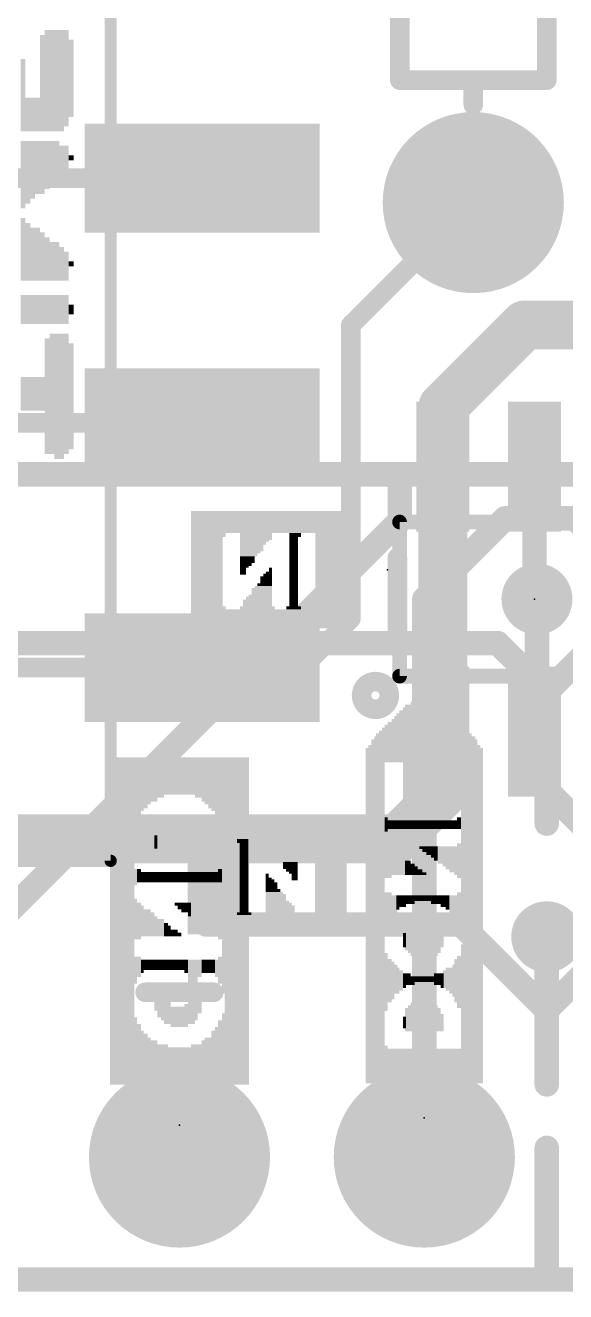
# Model space of a CAD drawing. Extents: x -30.7 to 55.9, y -16 to 25.5.
# Drawn here: x 9.83 to 15.44, y -0.13 to 13.02 of the extents above; entities that cross this region are included whole.
import ezdxf

# ---------------------------------------------------------------- set-up
doc = ezdxf.new("R2010")
doc.units = 0
for name, color, linetype in [('1', 12, 'CONTINUOUS'), ('16', 53, 'CONTINUOUS'), ('17', 254, 'CONTINUOUS'), ('18', 110, 'CONTINUOUS'), ('20', 53, 'CONTINUOUS'), ('21', 41, 'CONTINUOUS'), ('22', 40, 'CONTINUOUS'), ('23', 53, 'CONTINUOUS'), ('24', 53, 'CONTINUOUS'), ('51', 53, 'CONTINUOUS')]:
    doc.layers.add(name, color=color, linetype=linetype)

# ---------------------------------------------------------------- blocks, each defined once
blk = doc.blocks.new('RECT')
blk.add_solid([(-0.5, -0.5), (0.5, -0.5), (-0.5, 0.5), (0.5, 0.5)])
blk = doc.blocks.new('ROUNDP')
at = {"const_width": 0.5}
blk.add_lwpolyline([(0, -0.25, 1), (0, 0.25, 1), (0, -0.25)], format="xyb", dxfattribs=at)
blk = doc.blocks.new('ROUNDV')
at = {"const_width": 0.5}
blk.add_lwpolyline([(0, -0.25, 1), (0, 0.25, 1), (0, -0.25)], format="xyb", dxfattribs=at)

msp = doc.modelspace()

# ---------------------------------------------------------------- linework, layer by layer
at = {"layer": '1'}
for points, const_width in [([(9.398, 11.43), (11.666, 11.43)], 0.2032), ([(13.208, 9.906), (14.478, 11.176)], 0.2032), ([(14.163, 9.0576), (15.0114, 9.906)], 0.508), ([(15.0114, 9.906), (18.1864, 9.906)], 0.508), ([(13.208, 6.858), (13.208, 9.906)], 0.2032), ([(14.163, 8.4363), (14.163, 9.0576)], 0.508), ([(9.144, 8.89), (11.666, 8.89)], 0.2032), ([(14.163, 5.6861), (14.163, 8.4363)], 0.508), ([(15.113, 8.4363), (15.113, 7.0866)], 0.254), ([(15.113, 7.0866), (15.1384, 7.0612)], 0.254), ([(12.7, 6.35), (13.208, 6.858)], 0.2032), ([(11.666, 6.35), (9.652, 6.35)], 0.2032), ([(11.666, 6.35), (12.7, 6.35)], 0.2032), ([(14.163, 5.0444), (14.163, 5.6861)], 0.508), ([(14.163, 5.0444), (13.6906, 4.572)], 0.508), ([(13.6906, 4.572), (7.112, 4.572)], 0.508), ([(0, 0), (25.4, 0)], 0.254)]:
    msp.add_lwpolyline(points, dxfattribs=dict(at, const_width=const_width))
for points, const_width in [([(11.666, 11.3792, 1), (11.666, 11.4808)], 0.1016), ([(14.5139, 11.1401, 1), (14.4421, 11.2119)], 0.1016), ([(15.0114, 10.033, 1), (15.0114, 9.779)], 0.254), ([(15.1012, 9.8162, 1), (14.9216, 9.9958)], 0.254), ([(13.2588, 9.906, 1), (13.1572, 9.906)], 0.1016), ([(13.1721, 9.9419, 1), (13.2439, 9.8701)], 0.1016), ([(14.29, 9.0576, 1), (14.036, 9.0576)], 0.254), ([(14.0732, 9.1474, 1), (14.2528, 8.9678)], 0.254), ([(11.666, 8.8392, 1), (11.666, 8.9408)], 0.1016), ([(14.29, 8.4363, 1), (14.036, 8.4363)], 0.254), ([(14.036, 8.4363, 1), (14.29, 8.4363)], 0.254), ([(15.1765, 8.4363, 1), (15.0495, 8.4363)], 0.127), ([(15.1579, 7.1315, 1), (15.0681, 7.0417)], 0.127), ([(15.0495, 7.0866, 1), (15.1765, 7.0866)], 0.127), ([(15.0935, 7.0163, 1), (15.1833, 7.1061)], 0.127), ([(13.1572, 6.858, 1), (13.2588, 6.858)], 0.1016), ([(13.2439, 6.8221, 1), (13.1721, 6.8939)], 0.1016), ([(11.666, 6.4008, 1), (11.666, 6.2992)], 0.1016), ([(11.666, 6.2992, 1), (11.666, 6.4008)], 0.1016), ([(12.7, 6.2992, 1), (12.7, 6.4008)], 0.1016), ([(12.6641, 6.3859, 1), (12.7359, 6.3141)], 0.1016), ([(14.29, 5.6861, 1), (14.036, 5.6861)], 0.254), ([(14.036, 5.6861, 1), (14.29, 5.6861)], 0.254), ([(14.2528, 4.9546, 1), (14.0732, 5.1342)], 0.254), ([(14.036, 5.0444, 1), (14.29, 5.0444)], 0.254), ([(13.6008, 4.6618, 1), (13.7804, 4.4822)], 0.254), ([(13.6906, 4.445, 1), (13.6906, 4.699)], 0.254)]:
    msp.add_lwpolyline(points, format="xyb", dxfattribs=dict(at, const_width=const_width))
at = {"layer": '16', "const_width": 0.254}
for points in [[(13.716, 8.3566), (7.0866, 8.3566)], [(16.002, 8.3566), (13.716, 8.3566)], [(13.716, 7.874), (13.716, 8.3566)], [(13.97, 7.0612), (14.8082, 7.8994)], [(15.5296, 7.8994), (14.8082, 7.8994)], [(16.0884, 7.3406), (15.5296, 7.8994)], [(8.89, 3.048), (13.716, 7.874)], [(13.97, 1.27), (13.97, 7.0612)], [(15.1384, 7.0612), (15.1384, 5.1816)], [(15.1384, 5.1816), (16.6116, 3.7084)], [(0, 0), (25.4, 0)]]:
    msp.add_lwpolyline(points, dxfattribs=at)
at = {"layer": '16', "const_width": 0.127}
for points in [[(13.716, 8.4201, 1), (13.716, 8.2931)], [(13.7795, 8.3566, 1), (13.6525, 8.3566)], [(13.716, 8.2931, 1), (13.716, 8.4201)], [(14.8082, 7.9629, 1), (14.8082, 7.8359)], [(14.8531, 7.8545, 1), (14.7633, 7.9443)], [(15.5745, 7.9443, 1), (15.4847, 7.8545)], [(13.6525, 7.874, 1), (13.7795, 7.874)], [(13.7609, 7.8291, 1), (13.6711, 7.9189)], [(14.0335, 7.0612, 1), (13.9065, 7.0612)], [(13.9251, 7.1061, 1), (14.0149, 7.0163)], [(15.2019, 7.0612, 1), (15.0749, 7.0612)], [(15.1833, 5.2265, 1), (15.0935, 5.1367)], [(15.0749, 5.1816, 1), (15.2019, 5.1816)], [(13.9065, 1.27, 1), (14.0335, 1.27)]]:
    msp.add_lwpolyline(points, format="xyb", dxfattribs=at)
at = {"layer": '20', "const_width": 0.2032}
msp.add_lwpolyline([(25.4, 0), (0, 0)], dxfattribs=at)
at = {"layer": '21'}
for points, const_width in [([(13.716, 12.446), (13.716, 17.526)], 0.2032), ([(15.24, 17.526), (15.24, 12.446)], 0.2032), ([(14.478, 12.446), (13.716, 12.446)], 0.2032), ([(15.24, 12.446), (14.478, 12.446)], 0.2032), ([(14.478, 12.446), (14.478, 12.192)], 0.2032), ([(13.6906, 6.6318), (13.6906, 7.4906)], 0.2032), ([(15.24, 2.794), (16.2306, 3.7846)], 0.254), ([(14.351, 3.683), (11.7094, 3.683)], 0.254), ([(15.24, 2.794), (14.351, 3.683)], 0.254), ([(11.0744, 2.9803), (11.7856, 2.9803)], 0.2032), ([(15.24, 2.024), (15.24, 2.794)], 0.254), ([(15.24, 0.254), (15.24, 1.024)], 0.254)]:
    msp.add_lwpolyline(points, dxfattribs=dict(at, const_width=const_width))
for points, const_width in [([(13.716, 12.4968, 1), (13.716, 12.3952)], 0.1016), ([(13.6652, 12.446, 1), (13.7668, 12.446)], 0.1016), ([(14.478, 12.4968, 1), (14.478, 12.3952)], 0.1016), ([(14.5288, 12.446, 1), (14.4272, 12.446)], 0.1016), ([(14.478, 12.3952, 1), (14.478, 12.4968)], 0.1016), ([(15.1892, 12.446, 1), (15.2908, 12.446)], 0.1016), ([(15.24, 12.3952, 1), (15.24, 12.4968)], 0.1016), ([(14.4272, 12.192, 1), (14.5288, 12.192)], 0.1016), ([(13.7414, 7.4906, 1), (13.6398, 7.4906)], 0.1016), ([(13.6398, 6.6318, 1), (13.7414, 6.6318)], 0.1016), ([(13.463, 5.9176, 1), (13.463, 6.2048, 1), (13.463, 5.9176)], 0.2032), ([(11.7094, 3.7465, 1), (11.7094, 3.6195)], 0.127), ([(14.3959, 3.7279, 1), (14.3061, 3.6381)], 0.127), ([(14.351, 3.6195, 1), (14.351, 3.7465)], 0.127), ([(11.0744, 3.0311, 1), (11.0744, 2.9295)], 0.1016), ([(11.7856, 2.9295, 1), (11.7856, 3.0311)], 0.1016), ([(15.3035, 2.794, 1), (15.1765, 2.794)], 0.127), ([(15.1951, 2.8389, 1), (15.2849, 2.7491)], 0.127), ([(15.1951, 2.7491, 1), (15.2849, 2.8389)], 0.127), ([(15.1765, 2.024, 1), (15.3035, 2.024)], 0.127), ([(15.3035, 1.024, 1), (15.1765, 1.024)], 0.127), ([(15.1765, 0.254, 1), (15.3035, 0.254)], 0.127)]:
    msp.add_lwpolyline(points, format="xyb", dxfattribs=dict(at, const_width=const_width))
at = {"layer": '22', "const_width": 0.254}
for points in [[(14.732, 6.604), (9.398, 6.604)], [(15.24, 6.096), (14.732, 6.604)], [(15.24, 6.096), (15.748, 6.604)], [(15.24, 4.7307), (15.24, 6.096)], [(15.24, 2.3653), (15.24, 3.7307)], [(15.24, 0), (15.24, 1.3653)]]:
    msp.add_lwpolyline(points, dxfattribs=at)
at = {"layer": '22', "const_width": 0.127}
for points in [[(14.7769, 6.6489, 1), (14.6871, 6.5591)], [(14.732, 6.5405, 1), (14.732, 6.6675)], [(15.3035, 6.096, 1), (15.1765, 6.096)], [(15.1951, 6.1409, 1), (15.2849, 6.0511)], [(15.1951, 6.0511, 1), (15.2849, 6.1409)], [(15.1765, 4.7307, 1), (15.3035, 4.7307)], [(15.3035, 3.7307, 1), (15.1765, 3.7307)], [(15.1765, 2.3653, 1), (15.3035, 2.3653)], [(15.3035, 1.3653, 1), (15.1765, 1.3653)], [(15.1765, 0, 1), (15.3035, 0)]]:
    msp.add_lwpolyline(points, format="xyb", dxfattribs=at)
at = {"layer": '23'}
for p in [(15.113, 7.0612), (11.1252, 4.191)]:
    msp.add_point(p, dxfattribs=at)
at = {"layer": '24'}
for p in [(13.589, 7.366), (11.43, 1.6002), (13.97, 1.6764)]:
    msp.add_point(p, dxfattribs=at)
at = {"layer": '51'}
for points, const_width in [([(10.716, 21.055), (10.716, 4.345)], 0.127), ([(13.713, 7.8612), (16.513, 7.8612)], 0.1524), ([(13.713, 7.8612), (13.713, 6.2612)], 0.1524), ([(16.513, 6.2612), (13.713, 6.2612)], 0.1524), ([(10.716, 4.345), (4.016, 4.345)], 0.127)]:
    msp.add_lwpolyline(points, dxfattribs=dict(at, const_width=const_width))
for points, const_width in [([(13.713, 7.8993, 1), (13.713, 7.8231)], 0.0762), ([(13.7511, 7.8612, 1), (13.6749, 7.8612)], 0.0762), ([(13.713, 6.2993, 1), (13.713, 6.2231)], 0.0762), ([(13.6749, 6.2612, 1), (13.7511, 6.2612)], 0.0762), ([(10.6843, 4.345, 1), (10.7478, 4.345)], 0.0635), ([(10.716, 4.3133, 1), (10.716, 4.3768)], 0.0635)]:
    msp.add_lwpolyline(points, format="xyb", dxfattribs=dict(at, const_width=const_width))

# ---------------------------------------------------------------- block references
at = {"layer": '1'}
for p, xscale, yscale in [((11.666, 11.43), 2.44, 1.13), ((11.666, 8.89), 2.44, 1.13), ((14.163, 8.4363), 0.55, 1.35), ((15.113, 8.4363), 0.55, 1.35), ((11.666, 6.35), 2.44, 1.13), ((14.163, 5.6861), 0.55, 1.35), ((15.113, 5.6861), 0.55, 1.35)]:
    msp.add_blockref('RECT', p, dxfattribs=dict(at, xscale=xscale, yscale=yscale))
at = {"layer": '17', "xscale": 1.8796, "yscale": 1.8796}
for p, rotation in [((14.478, 11.176), 90), ((14.478, 11.176), 90), ((11.43, 1.27), 270), ((11.43, 1.27), 270), ((13.97, 1.27), 270), ((13.97, 1.27), 270)]:
    msp.add_blockref('ROUNDP', p, dxfattribs=dict(at, rotation=rotation))
at = {"layer": '18', "xscale": 0.7366, "yscale": 0.7366}
for p in [(15.1384, 7.0612), (15.1384, 7.0612), (15.24, 3.556), (15.24, 3.556)]:
    msp.add_blockref('ROUNDV', p, dxfattribs=at)
at = {"layer": '21'}
for p, xscale, yscale in [((12.3402, 4.786), 1.65, 0.03), ((12.3402, 4.756), 1.65, 0.03), ((12.3402, 4.731), 1.65, 0.02), ((12.3402, 4.701), 1.65, 0.04), ((12.3402, 4.666), 1.65, 0.03), ((12.3402, 4.636), 1.65, 0.03), ((12.3402, 4.611), 1.65, 0.02), ((12.3402, 4.586), 1.65, 0.03), ((11.6952, 4.551), 0.36, 0.04), ((11.6952, 4.516), 0.36, 0.03), ((11.6952, 4.496), 0.36, 0.03), ((11.6952, 4.466), 0.36, 0.03), ((12.0852, 4.551), 0.12, 0.04), ((12.1002, 4.516), 0.09, 0.03), ((12.1002, 4.496), 0.09, 0.03), ((12.1002, 4.466), 0.09, 0.03), ((12.4902, 4.551), 0.33, 0.04), ((12.4902, 4.516), 0.33, 0.03), ((12.5052, 4.496), 0.3, 0.03), ((12.5202, 4.466), 0.27, 0.03), ((12.9852, 4.551), 0.36, 0.04), ((13.0002, 4.516), 0.33, 0.03), ((13.0002, 4.496), 0.33, 0.03), ((13.0002, 4.466), 0.33, 0.03), ((11.6952, 4.431), 0.36, 0.04), ((11.6952, 4.396), 0.36, 0.03), ((11.6952, 4.376), 0.36, 0.03), ((11.6952, 4.346), 0.36, 0.03), ((12.1002, 4.431), 0.09, 0.04), ((12.1002, 4.396), 0.09, 0.03), ((12.1002, 4.376), 0.09, 0.03), ((12.1002, 4.346), 0.09, 0.03), ((12.5352, 4.431), 0.24, 0.04), ((12.5352, 4.396), 0.24, 0.03), ((12.5502, 4.376), 0.21, 0.03), ((12.5652, 4.346), 0.18, 0.03), ((13.0002, 4.431), 0.33, 0.04), ((13.0002, 4.396), 0.33, 0.03), ((13.0002, 4.376), 0.33, 0.03), ((13.0002, 4.346), 0.33, 0.03), ((11.6952, 4.311), 0.36, 0.04), ((11.6952, 4.276), 0.36, 0.03), ((11.6952, 4.246), 0.36, 0.03), ((11.6952, 4.226), 0.36, 0.03), ((11.6952, 4.191), 0.36, 0.04), ((12.1002, 4.311), 0.09, 0.04), ((12.1002, 4.276), 0.09, 0.03), ((12.1002, 4.246), 0.09, 0.03), ((12.1002, 4.226), 0.09, 0.03), ((12.1002, 4.191), 0.09, 0.04), ((12.3402, 4.191), 0.03, 0.04), ((12.5802, 4.311), 0.15, 0.04), ((12.5802, 4.276), 0.15, 0.03), ((12.5952, 4.246), 0.12, 0.03), ((12.6102, 4.226), 0.09, 0.03), ((12.6252, 4.191), 0.06, 0.04), ((13.0002, 4.311), 0.33, 0.04), ((13.0002, 4.276), 0.33, 0.03), ((13.0002, 4.246), 0.33, 0.03), ((13.0002, 4.226), 0.33, 0.03), ((13.0002, 4.191), 0.33, 0.04), ((11.6952, 4.156), 0.36, 0.03), ((11.6952, 4.136), 0.36, 0.03), ((11.6952, 4.106), 0.36, 0.03), ((11.6952, 4.071), 0.36, 0.04), ((12.1002, 4.156), 0.09, 0.03), ((12.1002, 4.136), 0.09, 0.03), ((12.1002, 4.106), 0.09, 0.03), ((12.1002, 4.071), 0.09, 0.04), ((12.3552, 4.156), 0.06, 0.03), ((12.3702, 4.136), 0.09, 0.03), ((12.3852, 4.106), 0.12, 0.03), ((12.3852, 4.071), 0.12, 0.04), ((12.6252, 4.156), 0.06, 0.03), ((13.0002, 4.156), 0.33, 0.03), ((13.0002, 4.136), 0.33, 0.03), ((13.0002, 4.106), 0.33, 0.03), ((13.0002, 4.071), 0.33, 0.04), ((11.6952, 4.036), 0.36, 0.03), ((11.6952, 4.006), 0.36, 0.03), ((11.6952, 3.986), 0.36, 0.03), ((11.6952, 3.951), 0.36, 0.04), ((12.1002, 4.036), 0.09, 0.03), ((12.1002, 4.006), 0.09, 0.03), ((12.1002, 3.986), 0.09, 0.03), ((12.1002, 3.951), 0.09, 0.04), ((12.4002, 4.036), 0.15, 0.03), ((12.4152, 4.006), 0.18, 0.03), ((12.4302, 3.986), 0.21, 0.03), ((12.4302, 3.951), 0.21, 0.04), ((13.0002, 4.036), 0.33, 0.03), ((13.0002, 4.006), 0.33, 0.03), ((13.0002, 3.986), 0.33, 0.03), ((13.0002, 3.951), 0.33, 0.04), ((11.6952, 3.916), 0.36, 0.03), ((11.6952, 3.896), 0.36, 0.03), ((11.6952, 3.866), 0.36, 0.03), ((11.6952, 3.831), 0.36, 0.04), ((12.1002, 3.916), 0.09, 0.03), ((12.1002, 3.896), 0.09, 0.03), ((12.1002, 3.866), 0.09, 0.03), ((12.1002, 3.831), 0.09, 0.04), ((12.4452, 3.916), 0.24, 0.03), ((12.4602, 3.896), 0.27, 0.03), ((12.4752, 3.866), 0.3, 0.03), ((12.4752, 3.831), 0.3, 0.04), ((13.0002, 3.916), 0.33, 0.03), ((13.0002, 3.896), 0.33, 0.03), ((13.0002, 3.866), 0.33, 0.03), ((13.0002, 3.831), 0.33, 0.04), ((11.6952, 3.796), 0.36, 0.03), ((12.3402, 3.766), 1.65, 0.03), ((12.3402, 3.736), 1.65, 0.03), ((12.3402, 3.706), 1.65, 0.03), ((12.3402, 3.686), 1.65, 0.03), ((12.1002, 3.796), 0.15, 0.03), ((12.4752, 3.796), 0.36, 0.03), ((12.9852, 3.796), 0.36, 0.03), ((12.3402, 3.656), 1.65, 0.03), ((12.3402, 3.626), 1.65, 0.03), ((12.3402, 3.596), 1.65, 0.03)]:
    msp.add_blockref('RECT', p, dxfattribs=dict(at, xscale=xscale, yscale=yscale))
at = {"layer": '22', "yscale": 0.05, "rotation": 90}
for p in [(10.007, 12.416), (10.257, 12.466)]:
    msp.add_blockref('RECT', p, dxfattribs=at)
at = {"layer": '22'}
for p, xscale, yscale, rotation in [((10.057, 12.441), 1.05, 0.05, 90), ((10.107, 12.441), 1.05, 0.05, 90), ((10.157, 12.441), 1.05, 0.05, 90), ((10.207, 12.441), 1.05, 0.05, 90), ((10.307, 12.466), 0.8, 0.05, 90), ((9.807, 12.291), 0.75, 0.05, 90), ((9.857, 12.091), 0.35, 0.05, 90), ((9.907, 12.091), 0.35, 0.05, 90), ((9.957, 12.091), 0.35, 0.05, 90), ((9.807, 11.466), 0.7, 0.05, 90), ((9.857, 11.491), 0.65, 0.05, 90), ((9.907, 11.516), 0.6, 0.05, 90), ((9.957, 11.541), 0.55, 0.05, 90), ((10.007, 11.541), 0.55, 0.05, 90), ((10.057, 11.566), 0.5, 0.05, 90), ((10.107, 11.591), 0.45, 0.05, 90), ((10.157, 11.616), 0.4, 0.05, 90), ((10.207, 11.591), 0.35, 0.05, 90), ((10.257, 11.616), 0.3, 0.05, 90), ((10.307, 11.641), 0.05, 0.05, 90), ((9.807, 10.691), 0.65, 0.05, 90), ((9.857, 10.666), 0.6, 0.05, 90), ((9.907, 10.641), 0.55, 0.05, 90), ((9.957, 10.641), 0.55, 0.05, 90), ((10.007, 10.616), 0.5, 0.05, 90), ((10.057, 10.591), 0.45, 0.05, 90), ((10.107, 10.566), 0.4, 0.05, 90), ((10.157, 10.566), 0.4, 0.05, 90), ((10.207, 10.541), 0.35, 0.05, 90), ((10.257, 10.516), 0.3, 0.05, 90), ((10.307, 10.541), 0.05, 0.05, 90), ((9.807, 10.066), 0.3, 0.05, 90), ((9.857, 10.066), 0.3, 0.05, 90), ((9.907, 10.066), 0.3, 0.05, 90), ((9.957, 10.066), 0.3, 0.05, 90), ((10.007, 10.066), 0.3, 0.05, 90), ((10.057, 10.066), 0.3, 0.05, 90), ((10.107, 10.066), 0.3, 0.05, 90), ((10.157, 10.066), 0.3, 0.05, 90), ((10.207, 10.066), 0.3, 0.05, 90), ((10.257, 10.066), 0.3, 0.05, 90), ((10.307, 10.066), 0.1, 0.05, 90), ((10.057, 9.166), 1.2, 0.05, 90), ((10.107, 9.191), 1.25, 0.05, 90), ((10.157, 9.166), 1.3, 0.05, 90), ((10.207, 9.166), 1.3, 0.05, 90), ((10.257, 9.191), 1.25, 0.05, 90), ((10.307, 9.166), 1.1, 0.05, 90), ((9.807, 9.191), 0.35, 0.05, 90), ((9.857, 9.191), 0.35, 0.05, 90), ((9.907, 9.191), 0.35, 0.05, 90), ((9.957, 9.191), 0.35, 0.05, 90), ((10.007, 9.191), 0.35, 0.05, 90), ((12.374, 7.961), 1.65, 0.03, 180), ((12.374, 7.931), 1.65, 0.03, 180), ((12.374, 7.906), 1.65, 0.02, 180), ((12.374, 7.876), 1.65, 0.04, 180), ((12.374, 7.841), 1.65, 0.03, 180), ((12.374, 7.811), 1.65, 0.03, 180), ((12.374, 7.786), 1.65, 0.02, 180), ((12.374, 7.761), 1.65, 0.03, 180), ((11.729, 7.726), 0.36, 0.04, 180), ((11.714, 7.691), 0.33, 0.03, 180), ((11.714, 7.671), 0.33, 0.03, 180), ((11.714, 7.641), 0.33, 0.03, 180), ((11.714, 7.606), 0.33, 0.04, 180), ((12.224, 7.726), 0.33, 0.04, 180), ((12.224, 7.691), 0.33, 0.03, 180), ((12.209, 7.671), 0.3, 0.03, 180), ((12.194, 7.641), 0.27, 0.03, 180), ((12.179, 7.606), 0.24, 0.04, 180), ((12.629, 7.726), 0.12, 0.04, 180), ((12.614, 7.691), 0.09, 0.03, 180), ((12.614, 7.671), 0.09, 0.03, 180), ((12.614, 7.641), 0.09, 0.03, 180), ((12.614, 7.606), 0.09, 0.04, 180), ((13.019, 7.726), 0.36, 0.04, 180), ((13.019, 7.691), 0.36, 0.03, 180), ((13.019, 7.671), 0.36, 0.03, 180), ((13.019, 7.641), 0.36, 0.03, 180), ((13.019, 7.606), 0.36, 0.04, 180), ((11.714, 7.571), 0.33, 0.03, 180), ((11.714, 7.551), 0.33, 0.03, 180), ((11.714, 7.521), 0.33, 0.03, 180), ((11.714, 7.486), 0.33, 0.04, 180), ((12.179, 7.571), 0.24, 0.03, 180), ((12.164, 7.551), 0.21, 0.03, 180), ((12.149, 7.521), 0.18, 0.03, 180), ((12.134, 7.486), 0.15, 0.04, 180), ((12.614, 7.571), 0.09, 0.03, 180), ((12.614, 7.551), 0.09, 0.03, 180), ((12.614, 7.521), 0.09, 0.03, 180), ((12.614, 7.486), 0.09, 0.04, 180), ((13.019, 7.571), 0.36, 0.03, 180), ((13.019, 7.551), 0.36, 0.03, 180), ((13.019, 7.521), 0.36, 0.03, 180), ((13.019, 7.486), 0.36, 0.04, 180), ((11.714, 7.451), 0.33, 0.03, 180), ((11.714, 7.421), 0.33, 0.03, 180), ((11.714, 7.401), 0.33, 0.03, 180), ((11.714, 7.366), 0.33, 0.04, 180), ((12.134, 7.451), 0.15, 0.03, 180), ((12.119, 7.421), 0.12, 0.03, 180), ((12.104, 7.401), 0.09, 0.03, 180), ((12.089, 7.366), 0.06, 0.04, 180), ((12.374, 7.366), 0.03, 0.04, 180), ((12.614, 7.451), 0.09, 0.03, 180), ((12.614, 7.421), 0.09, 0.03, 180), ((12.614, 7.401), 0.09, 0.03, 180), ((12.614, 7.366), 0.09, 0.04, 180), ((13.019, 7.451), 0.36, 0.03, 180), ((13.019, 7.421), 0.36, 0.03, 180), ((13.019, 7.401), 0.36, 0.03, 180), ((13.019, 7.366), 0.36, 0.04, 180), ((11.714, 7.331), 0.33, 0.03, 180), ((11.714, 7.311), 0.33, 0.03, 180), ((11.714, 7.281), 0.33, 0.03, 180), ((11.714, 7.246), 0.33, 0.04, 180), ((12.089, 7.331), 0.06, 0.03, 180), ((12.329, 7.281), 0.12, 0.03, 180), ((12.329, 7.246), 0.12, 0.04, 180), ((12.344, 7.311), 0.09, 0.03, 180), ((12.359, 7.331), 0.06, 0.03, 180), ((12.614, 7.331), 0.09, 0.03, 180), ((12.614, 7.311), 0.09, 0.03, 180), ((12.614, 7.281), 0.09, 0.03, 180), ((12.614, 7.246), 0.09, 0.04, 180), ((13.019, 7.331), 0.36, 0.03, 180), ((13.019, 7.311), 0.36, 0.03, 180), ((13.019, 7.281), 0.36, 0.03, 180), ((13.019, 7.246), 0.36, 0.04, 180), ((11.714, 7.211), 0.33, 0.03, 180), ((11.714, 7.181), 0.33, 0.03, 180), ((11.714, 7.161), 0.33, 0.03, 180), ((11.714, 7.126), 0.33, 0.04, 180), ((11.714, 7.091), 0.33, 0.03, 180), ((12.269, 7.091), 0.24, 0.03, 180), ((12.284, 7.161), 0.21, 0.03, 180), ((12.284, 7.126), 0.21, 0.04, 180), ((12.299, 7.181), 0.18, 0.03, 180), ((12.314, 7.211), 0.15, 0.03, 180), ((12.614, 7.211), 0.09, 0.03, 180), ((12.614, 7.181), 0.09, 0.03, 180), ((12.614, 7.161), 0.09, 0.03, 180), ((12.614, 7.126), 0.09, 0.04, 180), ((12.614, 7.091), 0.09, 0.03, 180), ((13.019, 7.211), 0.36, 0.03, 180), ((13.019, 7.181), 0.36, 0.03, 180), ((13.019, 7.161), 0.36, 0.03, 180), ((13.019, 7.126), 0.36, 0.04, 180), ((13.019, 7.091), 0.36, 0.03, 180), ((11.714, 7.071), 0.33, 0.03, 180), ((11.714, 7.041), 0.33, 0.03, 180), ((11.714, 7.006), 0.33, 0.04, 180), ((11.729, 6.971), 0.36, 0.03, 180), ((12.239, 6.971), 0.36, 0.03, 180), ((12.239, 7.041), 0.3, 0.03, 180), ((12.239, 7.006), 0.3, 0.04, 180), ((12.254, 7.071), 0.27, 0.03, 180), ((12.614, 6.971), 0.15, 0.03, 180), ((12.614, 7.071), 0.09, 0.03, 180), ((12.614, 7.041), 0.09, 0.03, 180), ((12.614, 7.006), 0.09, 0.04, 180), ((13.019, 7.071), 0.36, 0.03, 180), ((13.019, 7.041), 0.36, 0.03, 180), ((13.019, 7.006), 0.36, 0.04, 180), ((13.019, 6.971), 0.36, 0.03, 180), ((12.374, 6.941), 1.65, 0.03, 180), ((12.374, 6.911), 1.65, 0.03, 180), ((12.374, 6.881), 1.65, 0.03, 180), ((12.374, 6.861), 1.65, 0.03, 180), ((12.374, 6.831), 1.65, 0.03, 180), ((12.374, 6.801), 1.65, 0.03, 180), ((12.374, 6.771), 1.65, 0.03, 180), ((13.765, 5.4564), 0.96, 0.03, 90), ((13.785, 5.4564), 1.02, 0.03, 90), ((13.815, 5.4564), 1.02, 0.03, 90), ((13.85, 5.4714), 1.05, 0.04, 90), ((13.885, 5.6364), 0.78, 0.03, 90), ((13.915, 5.6364), 0.78, 0.03, 90), ((13.935, 5.6364), 0.78, 0.03, 90), ((13.97, 5.6514), 0.75, 0.04, 90), ((14.005, 5.6364), 0.78, 0.03, 90), ((14.025, 5.6364), 0.78, 0.03, 90), ((14.055, 5.5014), 1.05, 0.03, 90), ((14.09, 5.4714), 1.05, 0.04, 90), ((14.125, 5.4564), 1.02, 0.03, 90), ((14.155, 5.4564), 1.02, 0.03, 90), ((14.175, 5.6514), 0.57, 0.03, 90), ((13.61, 5.5764), 0.42, 0.04, 90), ((13.645, 5.5914), 0.45, 0.03, 90), ((13.675, 5.6064), 0.48, 0.03, 90), ((13.695, 5.6214), 0.51, 0.03, 90), ((13.73, 5.6364), 0.54, 0.04, 90), ((14.21, 5.6364), 0.54, 0.04, 90), ((14.245, 5.6214), 0.51, 0.03, 90), ((14.275, 5.6064), 0.48, 0.03, 90), ((14.295, 5.5914), 0.45, 0.03, 90), ((14.33, 5.5764), 0.42, 0.04, 90), ((13.485, 3.8514), 3.63, 0.03, 90), ((13.515, 3.8664), 3.66, 0.03, 90), ((13.545, 3.8814), 3.69, 0.03, 90), ((13.575, 5.5614), 0.39, 0.03, 90), ((14.365, 4.6764), 2.16, 0.03, 90), ((14.39, 3.8814), 3.69, 0.02, 90), ((14.415, 3.8664), 3.66, 0.03, 90), ((14.445, 3.8514), 3.63, 0.03, 90), ((13.405, 3.7914), 3.51, 0.03, 90), ((13.435, 3.8214), 3.57, 0.03, 90), ((13.465, 3.8364), 3.6, 0.03, 90), ((14.48, 3.8364), 3.6, 0.04, 90), ((14.51, 3.8214), 3.57, 0.02, 90), ((14.535, 3.7914), 3.51, 0.03, 90), ((10.73, 3.7202), 3.4, 0.04, 90), ((10.765, 3.7202), 3.4, 0.03, 90), ((10.8, 3.7202), 3.4, 0.04, 90), ((10.835, 3.7202), 3.4, 0.03, 90), ((10.87, 3.7202), 3.4, 0.04, 90), ((10.905, 3.7202), 3.4, 0.03, 90), ((10.94, 3.7202), 3.4, 0.04, 90), ((10.975, 5.0502), 0.74, 0.03, 90), ((11.01, 5.1052), 0.63, 0.04, 90), ((11.045, 5.1402), 0.56, 0.03, 90), ((11.08, 5.1552), 0.53, 0.04, 90), ((11.115, 5.1752), 0.49, 0.03, 90), ((11.15, 5.1902), 0.46, 0.04, 90), ((11.185, 5.1902), 0.46, 0.03, 90), ((11.22, 5.2102), 0.42, 0.04, 90), ((11.255, 5.2102), 0.42, 0.03, 90), ((11.29, 5.2252), 0.39, 0.04, 90), ((11.325, 5.2252), 0.39, 0.03, 90), ((11.36, 5.2252), 0.39, 0.04, 90), ((11.395, 5.2252), 0.39, 0.03, 90), ((11.43, 5.2252), 0.39, 0.04, 90), ((11.465, 5.2252), 0.39, 0.03, 90), ((11.5, 5.2252), 0.39, 0.04, 90), ((11.535, 5.2252), 0.39, 0.03, 90), ((11.57, 5.2252), 0.39, 0.04, 90), ((11.605, 5.2102), 0.42, 0.03, 90), ((11.64, 5.2102), 0.42, 0.04, 90), ((11.675, 5.1902), 0.46, 0.03, 90), ((11.71, 5.1752), 0.49, 0.04, 90), ((11.745, 5.1552), 0.53, 0.03, 90), ((11.78, 5.1402), 0.56, 0.04, 90), ((11.815, 5.1202), 0.6, 0.03, 90), ((11.85, 5.0852), 0.67, 0.04, 90), ((11.885, 4.1952), 2.45, 0.03, 90), ((11.92, 3.7202), 3.4, 0.04, 90), ((11.955, 3.7202), 3.4, 0.03, 90), ((11.99, 3.7202), 3.4, 0.04, 90), ((12.025, 3.7202), 3.4, 0.03, 90), ((12.06, 3.7202), 3.4, 0.04, 90), ((12.095, 3.7202), 3.4, 0.03, 90), ((12.13, 3.7202), 3.4, 0.04, 90), ((13.375, 3.7764), 3.48, 0.03, 90), ((14.565, 3.7764), 3.48, 0.03, 90), ((11.255, 4.6102), 0.28, 0.03, 90), ((11.29, 4.6302), 0.32, 0.04, 90), ((11.325, 4.6302), 0.32, 0.03, 90), ((11.36, 4.6452), 0.35, 0.04, 90), ((11.395, 4.6452), 0.35, 0.03, 90), ((11.43, 4.6452), 0.35, 0.04, 90), ((11.465, 4.6452), 0.35, 0.03, 90), ((11.5, 4.6452), 0.35, 0.04, 90), ((11.535, 4.6302), 0.32, 0.03, 90), ((11.57, 4.6102), 0.28, 0.04, 90), ((13.575, 4.7214), 0.15, 0.03, 90), ((13.61, 4.7214), 0.09, 0.04, 90), ((13.645, 4.7214), 0.09, 0.03, 90), ((13.675, 4.7214), 0.09, 0.03, 90), ((13.695, 4.7214), 0.09, 0.03, 90), ((13.73, 4.7214), 0.09, 0.04, 90), ((13.765, 4.7214), 0.09, 0.03, 90), ((13.785, 4.7214), 0.09, 0.03, 90), ((13.815, 4.7214), 0.09, 0.03, 90), ((13.85, 4.7214), 0.09, 0.04, 90), ((13.885, 4.7214), 0.09, 0.03, 90), ((13.915, 4.7214), 0.09, 0.03, 90), ((13.935, 4.7214), 0.09, 0.03, 90), ((13.97, 4.7214), 0.09, 0.04, 90), ((14.005, 4.7214), 0.09, 0.03, 90), ((14.025, 4.7214), 0.09, 0.03, 90), ((14.055, 4.7214), 0.09, 0.03, 90), ((14.09, 4.7214), 0.09, 0.04, 90), ((14.125, 4.7214), 0.09, 0.03, 90), ((14.155, 4.7214), 0.09, 0.03, 90), ((14.175, 4.7214), 0.09, 0.03, 90), ((14.21, 4.7214), 0.09, 0.04, 90), ((14.245, 4.7214), 0.09, 0.03, 90), ((14.275, 4.7214), 0.09, 0.03, 90), ((14.295, 4.7214), 0.09, 0.03, 90), ((14.33, 4.7364), 0.12, 0.04, 90), ((11.185, 4.5402), 0.14, 0.03, 90), ((11.22, 4.5952), 0.25, 0.04, 90), ((11.605, 4.5952), 0.25, 0.03, 90), ((11.64, 4.5752), 0.21, 0.04, 90), ((13.575, 4.3464), 0.36, 0.03, 90), ((13.61, 4.3314), 0.33, 0.04, 90), ((13.935, 4.4814), 0.03, 0.03, 90), ((13.97, 4.4664), 0.06, 0.04, 90), ((14.005, 4.4514), 0.09, 0.03, 90), ((14.025, 4.4514), 0.09, 0.03, 90), ((14.055, 4.4364), 0.12, 0.03, 90), ((14.09, 4.4214), 0.15, 0.04, 90), ((14.125, 4.4064), 0.18, 0.03, 90), ((14.155, 4.4064), 0.18, 0.03, 90), ((14.175, 4.3914), 0.21, 0.03, 90), ((14.21, 4.3764), 0.24, 0.04, 90), ((14.245, 4.3614), 0.27, 0.03, 90), ((14.275, 4.3614), 0.27, 0.03, 90), ((14.295, 4.3464), 0.3, 0.03, 90), ((14.33, 4.3464), 0.36, 0.04, 90), ((13.645, 4.3314), 0.27, 0.03, 90), ((13.675, 4.3164), 0.24, 0.03, 90), ((13.695, 4.3164), 0.24, 0.03, 90), ((13.73, 4.3014), 0.21, 0.04, 90), ((13.765, 4.2864), 0.18, 0.03, 90), ((13.785, 4.2714), 0.15, 0.03, 90), ((13.815, 4.2714), 0.15, 0.03, 90), ((10.975, 4.1752), 0.17, 0.03, 90), ((11.01, 4.1902), 0.14, 0.04, 90), ((11.045, 4.1752), 0.11, 0.03, 90), ((11.08, 4.1752), 0.11, 0.04, 90), ((11.115, 4.1752), 0.11, 0.03, 90), ((11.15, 4.1752), 0.11, 0.04, 90), ((11.185, 4.1752), 0.11, 0.03, 90), ((11.22, 4.1752), 0.11, 0.04, 90), ((11.255, 4.1752), 0.11, 0.03, 90), ((11.29, 4.1752), 0.11, 0.04, 90), ((11.325, 4.1752), 0.11, 0.03, 90), ((11.36, 4.1752), 0.11, 0.04, 90), ((11.395, 4.1752), 0.11, 0.03, 90), ((11.43, 4.1752), 0.11, 0.04, 90), ((11.465, 4.1752), 0.11, 0.03, 90), ((11.5, 4.1752), 0.11, 0.04, 90), ((11.535, 4.1752), 0.11, 0.03, 90), ((11.57, 4.1752), 0.11, 0.04, 90), ((11.605, 4.1752), 0.11, 0.03, 90), ((11.64, 4.1752), 0.11, 0.04, 90), ((11.675, 4.1752), 0.11, 0.03, 90), ((11.71, 4.1752), 0.11, 0.04, 90), ((11.745, 4.1752), 0.11, 0.03, 90), ((11.78, 4.1752), 0.11, 0.04, 90), ((11.815, 4.1752), 0.11, 0.03, 90), ((11.85, 4.1902), 0.14, 0.04, 90), ((13.85, 4.2564), 0.12, 0.04, 90), ((13.885, 4.2414), 0.09, 0.03, 90), ((13.915, 4.2264), 0.06, 0.03, 90), ((13.935, 4.2264), 0.06, 0.03, 90), ((13.97, 4.2114), 0.03, 0.04, 90), ((10.975, 3.7402), 0.42, 0.03, 90), ((11.85, 3.7402), 0.42, 0.04, 90), ((13.575, 3.8514), 0.33, 0.03, 90), ((13.61, 3.8814), 0.27, 0.04, 90), ((13.645, 3.8814), 0.21, 0.03, 90), ((13.675, 3.8964), 0.18, 0.03, 90), ((13.695, 3.9114), 0.15, 0.03, 90), ((13.73, 3.9264), 0.12, 0.04, 90), ((13.765, 3.9264), 0.12, 0.03, 90), ((13.785, 3.9414), 0.09, 0.03, 90), ((13.815, 3.9414), 0.09, 0.03, 90), ((13.85, 3.9414), 0.09, 0.04, 90), ((13.885, 3.9564), 0.06, 0.03, 90), ((13.915, 3.9564), 0.06, 0.03, 90), ((13.935, 3.9564), 0.06, 0.03, 90), ((13.97, 3.9564), 0.06, 0.04, 90), ((14.005, 3.9564), 0.06, 0.03, 90), ((14.025, 3.9564), 0.06, 0.03, 90), ((14.055, 3.9414), 0.09, 0.03, 90), ((14.09, 3.9414), 0.09, 0.04, 90), ((14.125, 3.9414), 0.09, 0.03, 90), ((14.155, 3.9264), 0.12, 0.03, 90), ((14.175, 3.9264), 0.12, 0.03, 90), ((14.21, 3.9114), 0.15, 0.04, 90), ((14.245, 3.8964), 0.18, 0.03, 90), ((14.275, 3.8814), 0.21, 0.03, 90), ((14.295, 3.8664), 0.24, 0.03, 90), ((14.33, 3.8514), 0.33, 0.04, 90), ((11.01, 3.7202), 0.38, 0.04, 90), ((11.045, 3.7202), 0.32, 0.03, 90), ((11.08, 3.7002), 0.28, 0.04, 90), ((11.115, 3.7002), 0.28, 0.03, 90), ((11.395, 3.8952), 0.03, 0.03, 90), ((11.43, 3.8752), 0.07, 0.04, 90), ((11.465, 3.8602), 0.1, 0.03, 90), ((11.5, 3.8602), 0.1, 0.04, 90), ((11.535, 3.8402), 0.14, 0.03, 90), ((11.57, 3.8252), 0.17, 0.04, 90), ((11.605, 3.8052), 0.21, 0.03, 90), ((11.64, 3.8052), 0.21, 0.04, 90), ((11.675, 3.7902), 0.24, 0.03, 90), ((11.71, 3.7702), 0.28, 0.04, 90), ((11.745, 3.7552), 0.31, 0.03, 90), ((11.78, 3.7552), 0.31, 0.04, 90), ((11.815, 3.7352), 0.35, 0.03, 90), ((11.15, 3.6852), 0.25, 0.04, 90), ((11.185, 3.6652), 0.21, 0.03, 90), ((11.22, 3.6502), 0.18, 0.04, 90), ((11.255, 3.6502), 0.18, 0.03, 90), ((11.29, 3.6302), 0.14, 0.04, 90), ((13.815, 3.5364), 0.3, 0.03, 90), ((13.85, 3.5364), 0.36, 0.04, 90), ((13.885, 3.5214), 0.39, 0.03, 90), ((13.915, 3.5214), 0.39, 0.03, 90), ((13.935, 3.5364), 0.42, 0.03, 90), ((13.97, 3.5364), 0.42, 0.04, 90), ((14.005, 3.5214), 0.39, 0.03, 90), ((14.025, 3.5214), 0.39, 0.03, 90), ((14.055, 3.5364), 0.36, 0.03, 90), ((14.09, 3.5214), 0.33, 0.04, 90), ((11.325, 3.6152), 0.11, 0.03, 90), ((11.36, 3.5952), 0.07, 0.04, 90), ((11.395, 3.5952), 0.07, 0.03, 90), ((11.43, 3.5802), 0.04, 0.04, 90), ((13.765, 3.5214), 0.15, 0.03, 90), ((13.785, 3.5364), 0.24, 0.03, 90), ((14.125, 3.5214), 0.27, 0.03, 90), ((14.155, 3.5364), 0.18, 0.03, 90), ((14.365, 2.7564), 1.44, 0.03, 90), ((10.975, 3.2102), 0.28, 0.03, 90), ((11.01, 3.2452), 0.21, 0.04, 90), ((11.045, 3.2502), 0.14, 0.03, 90), ((11.08, 3.2652), 0.11, 0.04, 90), ((11.115, 3.2652), 0.11, 0.03, 90), ((11.15, 3.2652), 0.11, 0.04, 90), ((11.185, 3.2652), 0.11, 0.03, 90), ((11.22, 3.2652), 0.11, 0.04, 90), ((11.255, 3.2652), 0.11, 0.03, 90), ((11.29, 3.2652), 0.11, 0.04, 90), ((11.325, 3.2652), 0.11, 0.03, 90), ((11.36, 3.2652), 0.11, 0.04, 90), ((11.395, 3.2652), 0.11, 0.03, 90), ((11.43, 3.2652), 0.11, 0.04, 90), ((11.465, 3.2652), 0.11, 0.03, 90), ((11.5, 3.2502), 0.14, 0.04, 90), ((11.535, 2.9852), 0.67, 0.03, 90), ((11.57, 2.9852), 0.67, 0.04, 90), ((11.605, 3.0052), 0.63, 0.03, 90), ((11.64, 3.2302), 0.18, 0.04, 90), ((11.675, 3.2502), 0.14, 0.03, 90), ((11.71, 3.2502), 0.14, 0.04, 90), ((11.745, 3.2502), 0.14, 0.03, 90), ((11.78, 3.2502), 0.14, 0.04, 90), ((11.815, 3.2302), 0.18, 0.03, 90), ((11.85, 3.2102), 0.28, 0.04, 90), ((13.575, 3.0864), 0.6, 0.03, 90), ((13.61, 3.1014), 0.45, 0.04, 90), ((13.645, 3.1014), 0.39, 0.03, 90), ((14.295, 3.1014), 0.45, 0.03, 90), ((14.33, 3.0864), 0.54, 0.04, 90), ((13.675, 3.1164), 0.3, 0.03, 90), ((13.695, 3.1014), 0.27, 0.03, 90), ((13.73, 3.1014), 0.21, 0.04, 90), ((13.765, 3.1014), 0.15, 0.03, 90), ((13.785, 3.1164), 0.12, 0.03, 90), ((13.815, 3.1164), 0.12, 0.03, 90), ((14.09, 3.1164), 0.12, 0.04, 90), ((14.125, 3.1164), 0.12, 0.03, 90), ((14.155, 3.1014), 0.15, 0.03, 90), ((14.175, 3.1164), 0.18, 0.03, 90), ((14.21, 3.1164), 0.24, 0.04, 90), ((14.245, 3.1014), 0.27, 0.03, 90), ((14.275, 3.1014), 0.33, 0.03, 90), ((13.85, 3.1014), 0.09, 0.04, 90), ((13.885, 3.1164), 0.06, 0.03, 90), ((13.915, 3.1164), 0.06, 0.03, 90), ((13.935, 3.1164), 0.06, 0.03, 90), ((13.97, 3.1164), 0.06, 0.04, 90), ((14.005, 3.1164), 0.06, 0.03, 90), ((14.025, 3.1164), 0.06, 0.03, 90), ((14.055, 3.1164), 0.06, 0.03, 90), ((11.185, 2.8802), 0.18, 0.03, 90), ((11.22, 2.8602), 0.28, 0.04, 90), ((11.255, 2.8452), 0.31, 0.03, 90), ((11.29, 2.8252), 0.35, 0.04, 90), ((11.325, 2.8252), 0.35, 0.03, 90), ((11.64, 2.8802), 0.24, 0.04, 90), ((13.935, 2.7414), 0.33, 0.03, 90), ((13.97, 2.7414), 0.33, 0.04, 90), ((14.005, 2.7414), 0.33, 0.03, 90), ((11.36, 2.7252), 0.21, 0.04, 90), ((11.395, 2.7252), 0.21, 0.03, 90), ((11.43, 2.7252), 0.21, 0.04, 90), ((11.465, 2.7252), 0.21, 0.03, 90), ((11.5, 2.7402), 0.24, 0.04, 90), ((11.885, 2.3902), 0.74, 0.03, 90), ((13.785, 2.6964), 0.24, 0.03, 90), ((13.815, 2.7114), 0.27, 0.03, 90), ((13.85, 2.7264), 0.3, 0.04, 90), ((13.885, 2.7264), 0.3, 0.03, 90), ((13.915, 2.7264), 0.3, 0.03, 90), ((14.025, 2.7264), 0.3, 0.03, 90), ((14.055, 2.7264), 0.3, 0.03, 90), ((14.09, 2.7114), 0.27, 0.04, 90), ((14.125, 2.6964), 0.24, 0.03, 90), ((10.975, 2.3702), 0.7, 0.03, 90), ((11.01, 2.3352), 0.63, 0.04, 90), ((11.85, 2.3552), 0.67, 0.04, 90), ((13.765, 2.6664), 0.12, 0.03, 90), ((14.155, 2.6664), 0.18, 0.03, 90), ((11.045, 2.3002), 0.56, 0.03, 90), ((11.08, 2.2852), 0.53, 0.04, 90), ((11.115, 2.2652), 0.49, 0.03, 90), ((11.71, 2.2652), 0.49, 0.04, 90), ((11.745, 2.2652), 0.49, 0.03, 90), ((11.78, 2.3002), 0.56, 0.04, 90), ((11.815, 2.3202), 0.6, 0.03, 90), ((11.15, 2.2502), 0.46, 0.04, 90), ((11.185, 2.2502), 0.46, 0.03, 90), ((11.22, 2.2302), 0.42, 0.04, 90), ((11.255, 2.2302), 0.42, 0.03, 90), ((11.29, 2.2302), 0.42, 0.04, 90), ((11.325, 2.2152), 0.39, 0.03, 90), ((11.36, 2.2152), 0.39, 0.04, 90), ((11.395, 2.2152), 0.39, 0.03, 90), ((11.43, 2.2152), 0.39, 0.04, 90), ((11.465, 2.2152), 0.39, 0.03, 90), ((11.5, 2.2152), 0.39, 0.04, 90), ((11.535, 2.2152), 0.39, 0.03, 90), ((11.57, 2.2302), 0.42, 0.04, 90), ((11.605, 2.2302), 0.42, 0.03, 90), ((11.64, 2.2302), 0.42, 0.04, 90), ((11.675, 2.2502), 0.46, 0.03, 90), ((13.575, 2.2314), 0.39, 0.03, 90), ((13.61, 2.2164), 0.36, 0.04, 90), ((13.645, 2.2164), 0.36, 0.03, 90), ((13.675, 2.2164), 0.36, 0.03, 90), ((13.695, 2.2164), 0.36, 0.03, 90), ((13.73, 2.2164), 0.36, 0.04, 90), ((13.765, 2.2164), 0.36, 0.03, 90), ((13.785, 2.2164), 0.36, 0.03, 90), ((13.815, 2.2164), 0.36, 0.03, 90), ((13.85, 2.2164), 0.36, 0.04, 90), ((13.885, 2.2164), 0.36, 0.03, 90), ((13.915, 2.2164), 0.36, 0.03, 90), ((13.935, 2.2164), 0.36, 0.03, 90), ((13.97, 2.2164), 0.36, 0.04, 90), ((14.005, 2.2164), 0.36, 0.03, 90), ((14.025, 2.2164), 0.36, 0.03, 90), ((14.055, 2.2164), 0.36, 0.03, 90), ((14.09, 2.2164), 0.36, 0.04, 90), ((14.125, 2.2164), 0.36, 0.03, 90), ((14.155, 2.2164), 0.36, 0.03, 90), ((14.175, 2.2164), 0.36, 0.03, 90), ((14.21, 2.2164), 0.36, 0.04, 90), ((14.245, 2.2164), 0.36, 0.03, 90), ((14.275, 2.2164), 0.36, 0.03, 90), ((14.295, 2.2164), 0.36, 0.03, 90), ((14.33, 2.2164), 0.36, 0.04, 90)]:
    msp.add_blockref('RECT', p, dxfattribs=dict(at, xscale=xscale, yscale=yscale, rotation=rotation))
at = {"layer": '51', "xscale": 0.5, "yscale": 0.65}
for p in [(14.163, 8.2362), (15.113, 8.2362), (14.163, 5.8862), (15.113, 5.8862)]:
    msp.add_blockref('RECT', p, dxfattribs=at)
at = {"layer": '51', "xscale": 0.508, "yscale": 0.508, "rotation": 180}
for p in [(11.43, 1.27), (13.97, 1.27)]:
    msp.add_blockref('RECT', p, dxfattribs=at)

doc.saveas('drawing.dxf')
